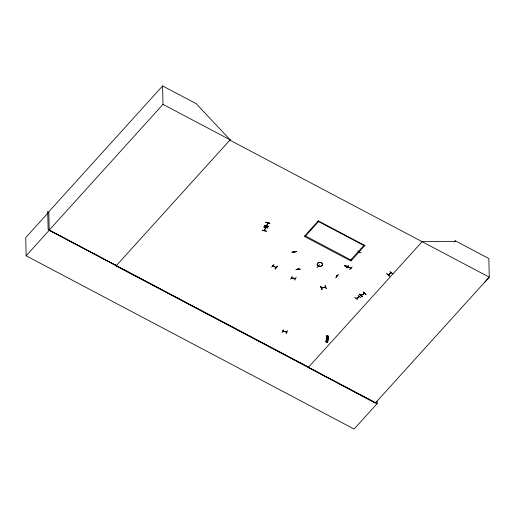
<?xml version="1.0" encoding="UTF-8"?>
<svg xmlns="http://www.w3.org/2000/svg" width="515" height="515" viewBox="0 0 515 515"><rect width="100%" height="100%" fill="white"/><g stroke="black" fill="none" stroke-linecap="round" stroke-linejoin="round"><path stroke-width="0.77" d="M359.483 296.634L359.534 296.312M361.556 295.346L361.24 295.559L364.569 293.235M364.105 293.453L364.53 293.569L364.478 293.151M294.091 252.125L294.322 252.395L294.29 252.06M298.191 268.695L298.243 269.184M326.652 336.128L327.134 336.14L326.632 336.121L326.066 342.031L326.742 336.05L328.158 336.128L327.662 342.115L327.798 336.192M327.231 336.018L326.33 342.037L326.941 336.14M327.019 336.063L326.246 342.037L326.851 335.999L328.049 336.057L327.682 342.108M327.881 336.115L327.192 342.089L327.559 342.063M327.495 342.102L328.158 336.128L327.778 336.186M264.356 225.744C268.083 225.499 271.566 227.881 264.356 225.744L268.392 226.755M264.42 225.454L268.463 226.452M266.384 231.145L262.354 230.089M268.457 226.6L264.414 225.596M272.821 265.862L276.265 267.671M318.309 265.959L318.791 266.339L318.315 266.223M336.675 275.654L336.823 275.557M347.413 266.706L347.393 266.39M350.49 268.128L350.612 267.974M264.317 230.662L264.581 230.192M265.824 227.392L264.311 230.733L265.656 227.662M267.916 223.008L266.364 226.053L266.358 225.725M346.389 266.397L346.563 265.907M359.032 251.867L359.2 252.26L359.264 251.668M344.387 265.624C347.689 266.094 350.657 269.332 344.387 265.624L347.87 267.478M344.496 265.483L347.998 267.343M265.515 227.926L265.611 227.411M266.364 226.053L266.68 225.57L266.558 226.091M321.36 288.046L325.474 287.138M321.772 287.692L321.856 287.866M325.145 287.351L325.087 286.926M325.371 286.861L325.441 287.299L325.506 286.984M262.341 230.263L266.397 231.261M386.797 273.645L389.598 275.976M354.79 297.297L357.442 299.711M294.097 252.054L294.174 252.414L294.239 251.771M263.809 226.954L267.851 227.978L263.751 227.07M265.811 222.467L269.924 223.317L265.882 222.287M290.685 279.214L292.172 276.175M294.747 280.205L296.183 277.102M283.559 329.652L282.072 332.696M283.302 331.267L283.289 331.235M286.115 333.829L287.595 330.604M321.92 289.642L320.781 286.501M388.207 274.501L388.329 274.92L391.49 272.48M359.039 252.163L359.412 251.706M359.393 252.015L359.142 252.273L359.29 251.642M356.09 298.533L359.444 296.486M356.129 298.198C355.82 299.46 360.255 296.975 359.341 296.234M346.215 266.307L346.209 266.043M265.714 227.991L265.682 227.36M264.414 230.45L264.485 230.759M484.351 282.651L489.25 277.154L229.877 140.138L230.141 139.842L196.183 103.682L162.605 85.947L48.816 211.717L49.202 230.302L26.13 255.801L354.114 429.053L377.186 403.554L377.135 401.172M48.822 212.058L25.75 237.563L26.13 255.801M162.605 85.947L162.991 104.378L49.202 230.147L308.582 367.163M230.141 139.842L116.081 265.914L375.461 402.93L489.25 277.154L488.857 258.536L455.286 240.801L454.211 241.992M229.915 140.164L230.186 139.868L162.991 104.378M271.65 267.143L274.064 264.401M272.905 265.483L272.886 265.895L273.008 265.489M276.111 267.13L275.963 267.234M364.968 245.32L350.979 261.021L304.371 236.398L318.36 220.703M275.165 268.869L277.604 266.152L275.158 268.856M275.145 268.991L277.585 266.139M422.371 241.393L308.311 367.459L375.364 403.033M319.59 264.678L317.124 267.523M335.87 277.398L338.31 274.572L336.031 277.495M346.209 267.961L348.629 265.219M347.696 266.577L350.882 268.521L350.915 268.096M349.711 269.693L352.151 266.976M389.443 276.207L386.662 273.742M388.226 274.778L391.368 272.686M391.464 272.789L391.394 272.396M362.463 296.646L359.843 294.084L362.463 296.659M359.805 294.239L362.489 296.782M362.303 296.878L359.682 294.316M364.517 293.556L361.292 295.256M359.496 296.646L359.245 296.505M325.48 287.286L321.418 288.168L321.399 287.769L321.463 288.155M282.857 331.145L286.823 332.22M286.855 332.201L282.799 330.984M390.048 271.482L392.861 273.774M388.529 274.405L388.593 274.753L388.201 274.547M357.648 250.953L361.131 252.814M363.397 292.069L366.03 294.619L363.384 292.057M320.787 286.385L321.952 289.675L320.774 286.514M291.509 277.675L295.475 278.48M361.395 294.986L361.575 295.365L361.491 295.043M356.258 298.327L356.464 298.307M318.753 266.319L318.399 265.862M347.483 266.564L350.927 268.412M350.638 268.238L350.96 268.161M363.242 292.14L365.888 294.689M358.221 295.204L360.854 297.76M325.132 285.555L326.291 288.715L324.959 285.587M292.024 252.157L296.267 251.603L292.069 252.337M292.057 252.273L296.267 251.693M298.198 268.965L298.069 269.281L298.14 268.669M296.048 269.564L300.245 268.978M296.08 269.725L300.284 269.152M422.107 241.683L455.299 241.329L455.286 240.801M326.787 336.598L327.991 336.656M326.684 336.656L328.1 336.726M327.572 342.024L326.265 342.031M295.127 278.634L295.127 278.351M286.514 332.117L286.456 331.853M265.817 222.403L269.866 223.426M291.561 277.385C290.621 278.551 295.816 279.394 295.404 278.428M391.136 272.989L391.072 272.57M347.702 266.841L347.58 266.313M336.945 276.085L336.707 275.956M273.117 266.036L273.246 265.618M336.829 275.821L337.068 275.686M282.857 331.28L282.851 330.881M294.168 252.382L294.091 251.79M298.043 269.236L297.992 268.688M295.056 278.776L295.031 278.435M291.471 277.797L291.464 277.398M318.367 220.935L364.974 245.552M272.95 265.766L276.407 267.594L276.355 267.259M49.202 230.302L377.186 403.554M115.251 264.459L116.345 265.618L48.114 229.42L47.734 211.33M321.856 288.059L321.714 287.666M364.491 245.848L317.89 221.231M363.815 245.488L350.773 259.908M364.279 293.434L364.144 293.305M359.11 296.382L359.071 296.717M351.449 260.268L304.841 235.645M327.778 339.829L326.362 339.823M327.727 340.364L326.31 340.357M318.566 221.592L305.524 236.005M318.734 266.004L318.791 266.339M294.297 251.829L294.322 252.395M291.844 277.463L291.767 277.617M272.821 265.573L272.873 265.907M267.909 222.802L266.519 226.104L266.513 225.493M267.897 222.731L267.749 223.343L267.755 222.692M265.515 227.63L265.534 227.971M326.806 339.417L327.418 339.514L326.806 339.417M327.843 339.231L326.42 339.16L327.843 339.295M327.669 340.962L326.253 340.891L327.669 340.962M327.63 341.361L326.214 341.291L327.63 341.361M318.354 266.139A2.659 2.034 -1.2 0 0 322.519 264.607A2.659 2.034 -1.2 0 0 318.753 262.618A2.659 2.034 -1.2 0 0 318.354 266.139M318.36 266.01A2.646 2.028 -1.2 0 0 322.506 264.491A2.646 2.028 -1.2 0 0 318.753 262.508A2.646 2.028 -1.2 0 0 318.36 266.01"/></g></svg>
